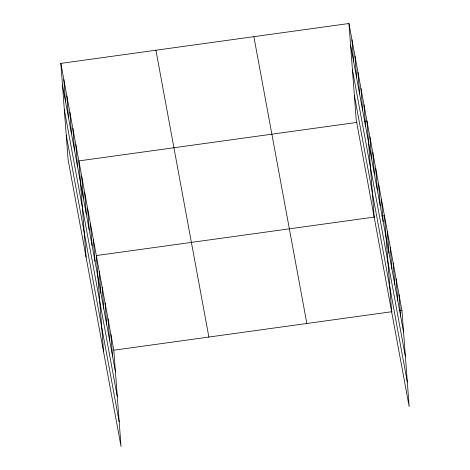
<?xml version="1.0" encoding="UTF-8"?>
<svg xmlns="http://www.w3.org/2000/svg" width="470" height="470" viewBox="0 0 470 470"><rect width="100%" height="100%" fill="white"/><g stroke="black" fill="none" stroke-linecap="round" stroke-linejoin="round"><path stroke-width="0.7" d="M60.842 63.391L113.805 350.209L121.043 446.5L68.085 159.677L60.842 63.391L348.957 23.5L401.915 310.323L409.159 406.609L356.195 119.791L348.957 23.5M357.1 122.382L78.848 160.91L86.092 257.196M364.144 121.407L366.964 121.019L374.202 217.31M374.578 217.034L96.327 255.557L103.565 351.848M381.622 216.059L384.442 215.671L391.68 311.957M113.805 350.209L392.056 311.686M399.101 310.711L401.915 310.323M350.585 45.155L403.548 331.979M352.435 69.789L405.399 356.607M354.345 95.163L407.302 381.981M253.876 36.666L306.839 323.483M155.922 50.225L208.88 337.049M62.469 85.046L115.432 371.87M64.325 109.675L117.283 396.498M66.229 135.049L119.192 421.872M399.007 294.543L400.634 316.204M396.093 278.769L397.72 300.43M393.179 262.994L394.806 284.656M390.264 247.22L391.892 268.875M387.351 231.446L388.984 253.101M381.528 199.897L383.156 221.552M378.614 184.117L380.242 205.778M375.7 168.342L377.328 190.003M372.786 152.568L374.414 174.229M369.878 136.793L371.506 158.455M363.962 104.763L365.589 126.424M360.96 88.513L362.587 110.168M357.958 72.257L359.585 93.918M354.956 56.006L356.589 77.662M351.96 39.75L353.587 61.411M110.891 334.434L112.518 356.096M107.977 318.66L109.61 340.321M105.069 302.886L106.696 324.541M102.154 287.111L103.782 308.767M99.24 271.337L100.868 292.992M93.413 239.782L95.04 261.443M90.498 224.008L92.132 245.669M87.59 208.234L89.218 229.895M84.676 192.459L86.304 214.114M81.762 176.685L83.39 198.34M75.846 144.654L77.48 166.315M72.85 128.404L74.477 150.059M69.848 112.148L71.475 133.809M66.846 95.898L68.473 117.553M63.844 79.642L65.471 101.303"/></g></svg>
